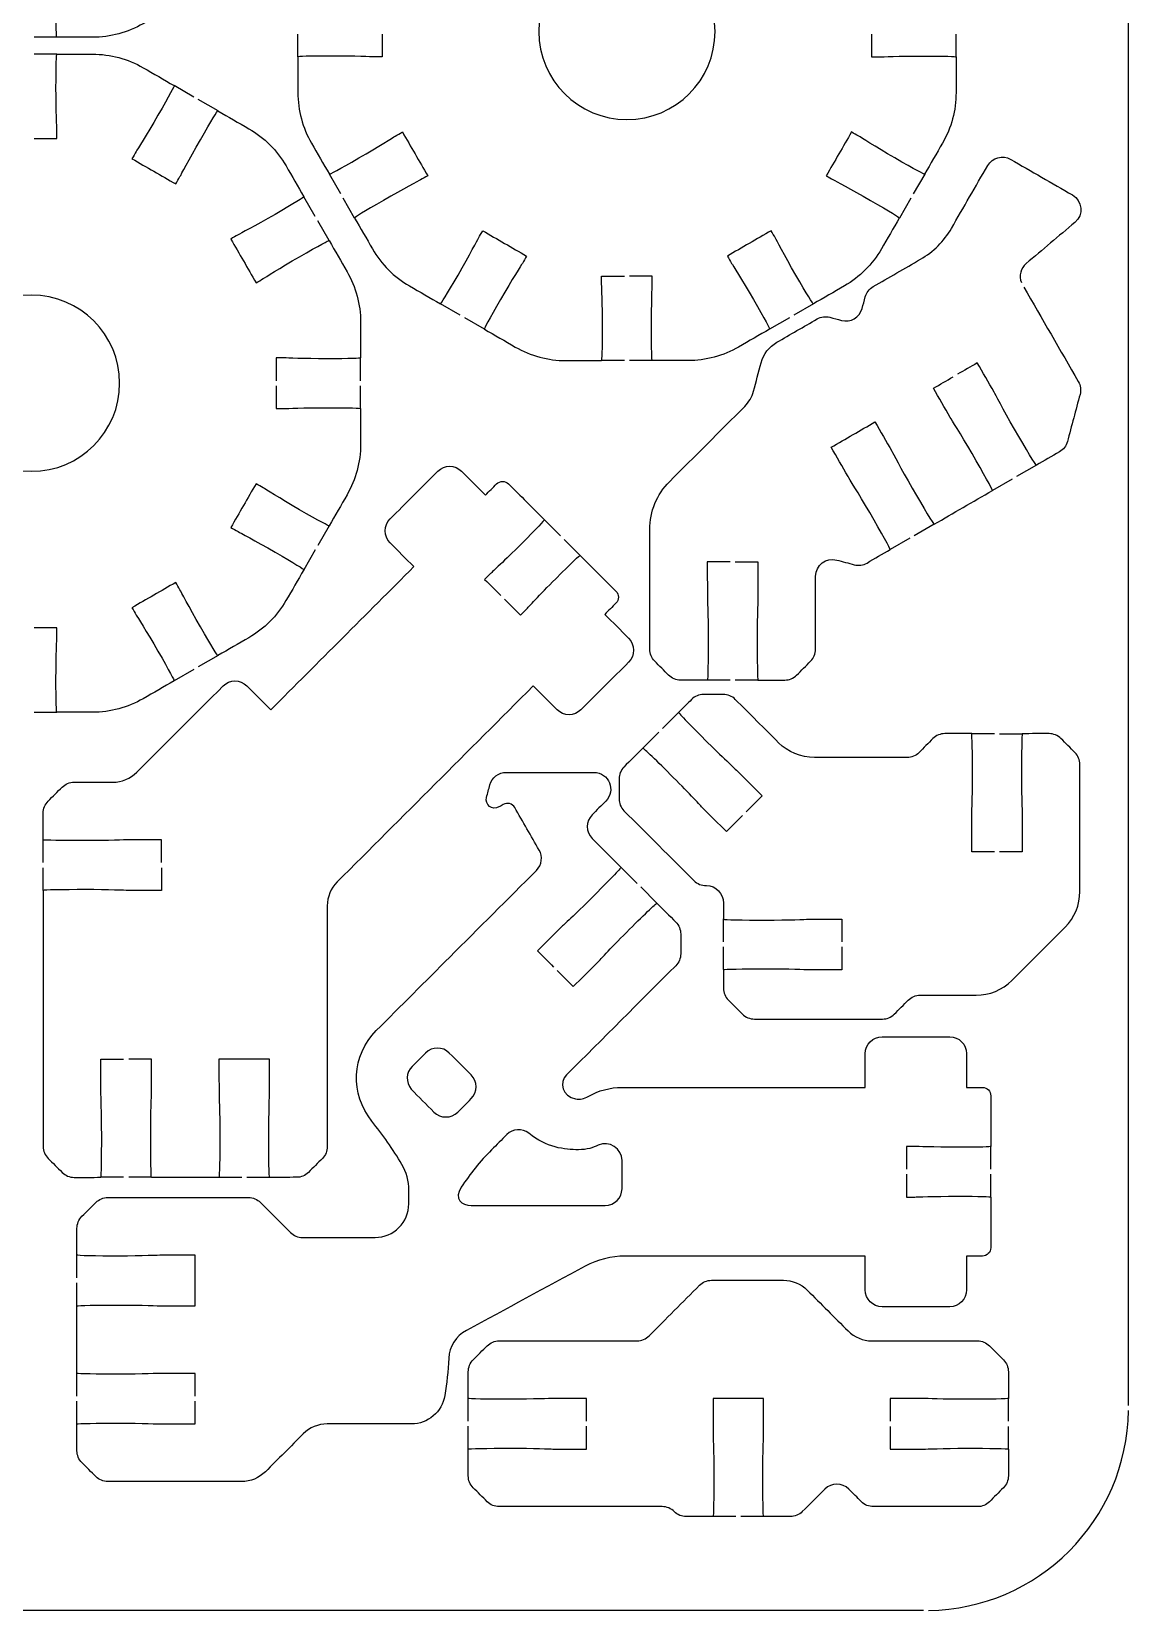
# Model space of a CAD drawing. Extents: x 5 to 405, y 225 to 445.
# Drawn here: x 205 to 270, y 225 to 318.6 of the extents above; entities that cross this region are included whole.
import ezdxf

# ---------------------------------------------------------------- set-up
doc = ezdxf.new("R2010")
doc.units = 0
doc.header["$MEASUREMENT"] = 0
doc.layers.add('DEFAULT', color=18, linetype='CONTINUOUS')

msp = doc.modelspace()

# ---------------------------------------------------------------- linework, layer by layer
at = {"layer": 'DEFAULT', "color": 1}
for points in [[(269.999, 237.15), (269.999, 432.85)], [(206.505, 318.219), (205.153, 318.219)], [(220.785, 317.062), (220.785, 318.41)], [(259.784, 317.058), (259.784, 318.41)], [(206.498, 317.222), (205.15, 317.222)], [(214.622, 314.682), (213.451, 315.356)], [(216.051, 313.857), (214.88, 314.531)], [(223.321, 308.941), (222.647, 310.109)], [(257.925, 310.112), (257.251, 308.941)], [(221.812, 307.598), (221.138, 308.77)], [(224.147, 307.512), (223.473, 308.68)], [(257.1, 308.683), (256.426, 307.512)], [(222.637, 306.17), (221.963, 307.337)], [(230.405, 301.748), (229.237, 302.425)], [(251.339, 302.422), (250.167, 301.748)], [(231.834, 300.922), (230.666, 301.6)], [(249.91, 301.596), (248.739, 300.922)], [(224.5, 297.869), (224.5, 299.22)], [(240.138, 299.06), (238.787, 299.06)], [(241.789, 299.06), (240.438, 299.06)], [(224.5, 296.218), (224.5, 297.569)], [(264.542, 292.861), (263.371, 292.187)], [(263.113, 292.035), (261.946, 291.365), (261.942, 291.361)], [(222.641, 289.272), (221.967, 288.1)], [(236.344, 288.68), (235.388, 289.636)], [(258.481, 289.361), (257.31, 288.687)], [(237.509, 287.512), (236.556, 288.468)], [(257.052, 288.535), (255.885, 287.865), (255.881, 287.862)], [(221.815, 287.843), (221.141, 286.672)], [(214.626, 280.756), (213.454, 280.082)], [(216.054, 281.581), (214.883, 280.907)], [(246.395, 280.129), (245.044, 280.129)], [(248.046, 280.129), (246.695, 280.129)], [(206.505, 278.219), (205.153, 278.219)], [(243.347, 278.22), (242.395, 277.264)], [(242.179, 277.053), (241.227, 276.1)], [(262.062, 276.954), (260.711, 276.954)], [(262.362, 276.954), (263.709, 276.954), (263.713, 276.954)], [(205.692, 269.313), (205.692, 270.664)], [(205.692, 267.665), (205.692, 269.013)], [(240.888, 268.078), (239.932, 269.034)], [(242.056, 266.914), (241.1, 267.87)], [(246.003, 264.628), (246.003, 265.975)], [(246.003, 262.977), (246.003, 264.328)], [(261.843, 251.148), (261.843, 252.496)], [(261.843, 249.497), (261.843, 250.845)], [(210.458, 250.665), (209.106, 250.665)], [(212.105, 250.665), (210.757, 250.665)], [(217.457, 250.661), (216.106, 250.661)], [(219.108, 250.661), (217.757, 250.661)], [(207.692, 244.706), (207.692, 246.054)], [(207.692, 243.055), (207.692, 244.403)], [(207.692, 237.7), (207.692, 239.048)], [(207.692, 236.049), (207.692, 237.4)], [(230.88, 236.211), (230.88, 237.563)], [(262.884, 236.208), (262.884, 237.559)], [(230.88, 234.56), (230.88, 235.912)], [(262.884, 234.557), (262.884, 235.908)], [(246.73, 230.56), (245.383, 230.56)], [(248.381, 230.56), (247.03, 230.56)], [(257.849, 225), (152.15, 225)]]:
    msp.add_lwpolyline(points, dxfattribs=at)
for points, knots in [([(219.497, 337.569), (219.497, 337.119), (219.497, 336.67), (219.497, 336.221), (219.664, 336.221), (219.831, 336.221), (219.998, 336.221), (220.125, 336.221), (221.117, 336.27), (222.5, 336.27), (223.882, 336.27), (224.5, 336.246), (224.5, 336.221), (224.5, 335.517), (224.5, 334.812), (224.5, 334.108), (224.5, 333.053), (224.221, 332.019), (223.695, 331.109), (223.343, 330.497), (222.99, 329.884), (222.637, 329.271), (222.623, 329.247), (222.076, 329.536), (220.877, 330.227), (219.681, 330.919), (218.848, 331.458), (218.735, 331.522), (218.592, 331.604), (218.448, 331.687), (218.305, 331.769), (217.805, 330.903), (217.305, 330.038), (216.806, 329.172), (216.949, 329.09), (217.093, 329.008), (217.236, 328.926), (217.349, 328.862), (218.231, 328.407), (219.427, 327.715), (220.616, 327.031), (221.138, 326.703), (221.138, 326.671), (220.784, 326.061), (220.43, 325.451), (220.076, 324.84), (219.55, 323.927), (218.792, 323.172), (217.882, 322.643), (217.27, 322.29), (216.659, 321.937), (216.047, 321.584), (216.015, 321.584), (215.684, 322.11), (215.003, 323.292), (214.312, 324.491), (213.86, 325.373), (213.796, 325.482), (213.713, 325.627), (213.63, 325.772), (213.546, 325.916), (212.681, 325.417), (211.815, 324.917), (210.95, 324.417), (211.033, 324.272), (211.117, 324.128), (211.2, 323.983), (211.264, 323.874), (211.8, 323.041), (212.491, 321.842), (213.183, 320.646), (213.472, 320.095), (213.451, 320.085), (212.839, 319.732), (212.228, 319.379), (211.616, 319.027), (210.706, 318.501), (209.669, 318.222), (208.618, 318.222), (207.911, 318.222), (207.204, 318.222), (206.498, 318.222), (206.469, 318.222), (206.448, 318.84), (206.448, 320.222), (206.448, 321.605), (206.498, 322.597), (206.498, 322.724), (206.498, 322.889), (206.498, 323.055), (206.498, 323.221), (206.049, 323.221), (205.601, 323.221), (205.153, 323.221)], [0, 0, 0, 0, 3.82, 3.82, 3.82, 5.24, 5.24, 5.24, 6.24, 6.24, 6.24, 7.24, 7.24, 7.24, 13.23, 13.23, 13.23, 14.23, 14.23, 14.23, 20.241996, 20.241996, 20.241996, 21.241996, 21.241996, 21.241996, 22.241996, 22.241996, 22.241996, 23.648552, 23.648552, 23.648552, 32.147499, 32.147499, 32.147499, 33.554055, 33.554055, 33.554055, 34.554055, 34.554055, 34.554055, 35.554055, 35.554055, 35.554055, 41.553739, 41.553739, 41.553739, 42.553739, 42.553739, 42.553739, 48.557071, 48.557071, 48.557071, 49.557071, 49.557071, 49.557071, 50.557071, 50.557071, 50.557071, 51.977282, 51.977282, 51.977282, 60.476229, 60.476229, 60.476229, 61.896441, 61.896441, 61.896441, 62.896441, 62.896441, 62.896441, 63.896441, 63.896441, 63.896441, 69.899773, 69.899773, 69.899773, 70.899773, 70.899773, 70.899773, 76.909773, 76.909773, 76.909773, 77.909773, 77.909773, 77.909773, 78.909773, 78.909773, 78.909773, 80.319773, 80.319773, 80.319773, 84.129773, 84.129773, 84.129773, 84.129773]), ([(240.284, 313.343), (237.402, 313.343), (235.063, 315.678), (235.063, 318.564), (235.063, 321.446), (237.402, 323.785), (240.284, 323.785), (243.166, 323.785), (245.505, 321.446), (245.505, 318.564), (245.505, 315.678), (243.166, 313.343), (240.284, 313.343)], [1, 1, 1, 1, 2, 2, 2, 3, 3, 3, 4, 4, 4, 5, 5, 5, 5]), ([(225.783, 318.41), (225.783, 317.96), (225.783, 317.511), (225.783, 317.062), (225.618, 317.062), (225.452, 317.062), (225.286, 317.062), (225.159, 317.062), (224.168, 317.111), (222.785, 317.111), (221.402, 317.111), (220.785, 317.09), (220.785, 317.062), (220.785, 316.356), (220.785, 315.651), (220.785, 314.945), (220.785, 313.89), (221.06, 312.857), (221.589, 311.943), (221.942, 311.333), (222.295, 310.723), (222.647, 310.112), (222.658, 310.091), (223.208, 310.377), (224.404, 311.068), (225.6, 311.76), (226.436, 312.299), (226.545, 312.363), (226.689, 312.445), (226.832, 312.528), (226.976, 312.61), (227.476, 311.744), (227.975, 310.879), (228.475, 310.013), (228.332, 309.931), (228.188, 309.849), (228.045, 309.767), (227.935, 309.703), (227.05, 309.248), (225.854, 308.556), (224.672, 307.876), (224.147, 307.544), (224.147, 307.512), (224.498, 306.902), (224.85, 306.292), (225.201, 305.681), (225.727, 304.771), (226.482, 304.016), (227.396, 303.487), (228.008, 303.133), (228.621, 302.779), (229.234, 302.425), (229.262, 302.425), (229.597, 302.951), (230.278, 304.133), (230.969, 305.332), (231.424, 306.214), (231.488, 306.323), (231.57, 306.468), (231.653, 306.613), (231.735, 306.757), (232.6, 306.258), (233.466, 305.758), (234.331, 305.258), (234.249, 305.113), (234.167, 304.969), (234.084, 304.824), (234.021, 304.715), (233.481, 303.882), (232.79, 302.683), (232.098, 301.487), (231.809, 300.94), (231.834, 300.926), (232.444, 300.573), (233.054, 300.22), (233.665, 299.868), (234.575, 299.342), (235.612, 299.063), (236.663, 299.063), (237.37, 299.063), (238.077, 299.063), (238.783, 299.063), (238.808, 299.063), (238.833, 299.681), (238.833, 301.063), (238.833, 302.446), (238.783, 303.438), (238.783, 303.565), (238.783, 303.73), (238.783, 303.896), (238.783, 304.062), (239.235, 304.062), (239.686, 304.062), (240.138, 304.062)], [0, 0, 0, 0, 3.82, 3.82, 3.82, 5.23, 5.23, 5.23, 6.23, 6.23, 6.23, 7.23, 7.23, 7.23, 13.23, 13.23, 13.23, 14.23, 14.23, 14.23, 20.224673, 20.224673, 20.224673, 21.224673, 21.224673, 21.224673, 22.224673, 22.224673, 22.224673, 23.631229, 23.631229, 23.631229, 32.130176, 32.130176, 32.130176, 33.536732, 33.536732, 33.536732, 34.536732, 34.536732, 34.536732, 35.536732, 35.536732, 35.536732, 41.526406, 41.526406, 41.526406, 42.526406, 42.526406, 42.526406, 48.543399, 48.543399, 48.543399, 49.543399, 49.543399, 49.543399, 50.543399, 50.543399, 50.543399, 51.958637, 51.958637, 51.958637, 60.457584, 60.457584, 60.457584, 61.872823, 61.872823, 61.872823, 62.872823, 62.872823, 62.872823, 63.872823, 63.872823, 63.872823, 69.867495, 69.867495, 69.867495, 70.867495, 70.867495, 70.867495, 76.877495, 76.877495, 76.877495, 77.877495, 77.877495, 77.877495, 78.877495, 78.877495, 78.877495, 80.287495, 80.287495, 80.287495, 84.127495, 84.127495, 84.127495, 84.127495]), ([(254.782, 318.41), (254.782, 317.96), (254.782, 317.511), (254.782, 317.062), (254.949, 317.062), (255.116, 317.062), (255.283, 317.062), (255.41, 317.062), (256.401, 317.111), (257.784, 317.111), (259.167, 317.111), (259.784, 317.087), (259.784, 317.062), (259.784, 316.358), (259.784, 315.653), (259.784, 314.949), (259.784, 313.894), (259.506, 312.86), (258.98, 311.95), (258.627, 311.338), (258.274, 310.725), (257.922, 310.112), (257.907, 310.088), (257.361, 310.377), (256.161, 311.068), (254.965, 311.76), (254.133, 312.299), (254.02, 312.363), (253.876, 312.445), (253.733, 312.528), (253.589, 312.61), (253.09, 311.744), (252.59, 310.879), (252.09, 310.013), (252.234, 309.931), (252.377, 309.849), (252.521, 309.767), (252.633, 309.703), (253.515, 309.248), (254.711, 308.556), (255.9, 307.872), (256.422, 307.544), (256.422, 307.512), (256.068, 306.902), (255.714, 306.292), (255.36, 305.681), (254.835, 304.768), (254.076, 304.013), (253.166, 303.484), (252.555, 303.131), (251.943, 302.778), (251.332, 302.425), (251.3, 302.425), (250.968, 302.951), (250.287, 304.133), (249.596, 305.332), (249.144, 306.214), (249.081, 306.323), (248.997, 306.468), (248.914, 306.613), (248.83, 306.757), (247.965, 306.258), (247.1, 305.758), (246.234, 305.258), (246.318, 305.113), (246.401, 304.969), (246.484, 304.824), (246.548, 304.715), (247.084, 303.882), (247.776, 302.683), (248.467, 301.487), (248.756, 300.936), (248.735, 300.926), (248.124, 300.573), (247.512, 300.22), (246.901, 299.868), (245.991, 299.342), (244.953, 299.063), (243.902, 299.063), (243.195, 299.063), (242.489, 299.063), (241.782, 299.063), (241.754, 299.063), (241.733, 299.681), (241.733, 301.063), (241.733, 302.446), (241.782, 303.438), (241.782, 303.565), (241.782, 303.73), (241.782, 303.896), (241.782, 304.062), (241.334, 304.062), (240.886, 304.062), (240.438, 304.062)], [0, 0, 0, 0, 3.82, 3.82, 3.82, 5.24, 5.24, 5.24, 6.24, 6.24, 6.24, 7.24, 7.24, 7.24, 13.23, 13.23, 13.23, 14.23, 14.23, 14.23, 20.241996, 20.241996, 20.241996, 21.241996, 21.241996, 21.241996, 22.241996, 22.241996, 22.241996, 23.648552, 23.648552, 23.648552, 32.147499, 32.147499, 32.147499, 33.554055, 33.554055, 33.554055, 34.554055, 34.554055, 34.554055, 35.554055, 35.554055, 35.554055, 41.553739, 41.553739, 41.553739, 42.553739, 42.553739, 42.553739, 48.557071, 48.557071, 48.557071, 49.557071, 49.557071, 49.557071, 50.557071, 50.557071, 50.557071, 51.977282, 51.977282, 51.977282, 60.476229, 60.476229, 60.476229, 61.896441, 61.896441, 61.896441, 62.896441, 62.896441, 62.896441, 63.896441, 63.896441, 63.896441, 69.899773, 69.899773, 69.899773, 70.899773, 70.899773, 70.899773, 76.909773, 76.909773, 76.909773, 77.909773, 77.909773, 77.909773, 78.909773, 78.909773, 78.909773, 80.319773, 80.319773, 80.319773, 84.129773, 84.129773, 84.129773, 84.129773]), ([(205.15, 312.22), (205.599, 312.22), (206.048, 312.22), (206.498, 312.22), (206.498, 312.387), (206.498, 312.554), (206.498, 312.721), (206.498, 312.848), (206.448, 313.839), (206.448, 315.222), (206.448, 316.605), (206.473, 317.222), (206.498, 317.222), (207.204, 317.222), (207.911, 317.222), (208.618, 317.222), (209.669, 317.222), (210.706, 316.944), (211.616, 316.418), (212.228, 316.065), (212.839, 315.712), (213.451, 315.36), (213.475, 315.345), (213.183, 314.799), (212.491, 313.603), (211.8, 312.403), (211.264, 311.571), (211.2, 311.461), (211.117, 311.317), (211.033, 311.172), (210.95, 311.027), (211.815, 310.528), (212.681, 310.028), (213.546, 309.528), (213.63, 309.673), (213.713, 309.817), (213.796, 309.962), (213.86, 310.071), (214.312, 310.953), (215.003, 312.153), (215.687, 313.338), (216.019, 313.86), (216.047, 313.86), (216.658, 313.507), (217.268, 313.155), (217.878, 312.802), (218.792, 312.276), (219.55, 311.518), (220.079, 310.604), (220.432, 309.993), (220.785, 309.381), (221.138, 308.77), (221.138, 308.738), (220.612, 308.406), (219.427, 307.725), (218.231, 307.034), (217.349, 306.582), (217.236, 306.519), (217.093, 306.435), (216.949, 306.352), (216.806, 306.268), (217.305, 305.403), (217.805, 304.538), (218.305, 303.672), (218.448, 303.756), (218.592, 303.839), (218.735, 303.923), (218.848, 303.986), (219.681, 304.526), (220.877, 305.217), (222.076, 305.909), (222.623, 306.194), (222.637, 306.173), (222.99, 305.559), (223.343, 304.946), (223.695, 304.332), (224.221, 303.422), (224.5, 302.388), (224.5, 301.337), (224.5, 300.631), (224.5, 299.926), (224.5, 299.22), (224.5, 299.192), (223.882, 299.171), (222.5, 299.171), (221.117, 299.171), (220.125, 299.22), (219.998, 299.22), (219.831, 299.22), (219.664, 299.22), (219.497, 299.22), (219.497, 298.77), (219.497, 298.319), (219.497, 297.869)], [0, 0, 0, 0, 3.82, 3.82, 3.82, 5.24, 5.24, 5.24, 6.24, 6.24, 6.24, 7.24, 7.24, 7.24, 13.25, 13.25, 13.25, 14.25, 14.25, 14.25, 20.253332, 20.253332, 20.253332, 21.253332, 21.253332, 21.253332, 22.253332, 22.253332, 22.253332, 23.673544, 23.673544, 23.673544, 32.172491, 32.172491, 32.172491, 33.592702, 33.592702, 33.592702, 34.592702, 34.592702, 34.592702, 35.592702, 35.592702, 35.592702, 41.587375, 41.587375, 41.587375, 42.587375, 42.587375, 42.587375, 48.590707, 48.590707, 48.590707, 49.590707, 49.590707, 49.590707, 50.590707, 50.590707, 50.590707, 52.002266, 52.002266, 52.002266, 60.501213, 60.501213, 60.501213, 61.912773, 61.912773, 61.912773, 62.912773, 62.912773, 62.912773, 63.912773, 63.912773, 63.912773, 69.933437, 69.933437, 69.933437, 70.933437, 70.933437, 70.933437, 76.933437, 76.933437, 76.933437, 77.933437, 77.933437, 77.933437, 78.933437, 78.933437, 78.933437, 80.353437, 80.353437, 80.353437, 84.183437, 84.183437, 84.183437, 84.183437]), ([(246.395, 287.131), (245.945, 287.131), (245.494, 287.131), (245.044, 287.131), (245.045, 286.465), (245.046, 285.798), (245.047, 285.131), (245.047, 285.004), (245.097, 284.013), (245.097, 282.63), (245.097, 281.258), (245.076, 280.146), (245.047, 280.129), (244.519, 280.129), (243.991, 280.129), (243.463, 280.129), (243.199, 280.129), (242.941, 280.235), (242.754, 280.422), (242.478, 280.698), (242.202, 280.974), (241.925, 281.251), (241.738, 281.438), (241.633, 281.692), (241.633, 281.956), (241.633, 284.323), (241.633, 286.69), (241.633, 289.058), (241.633, 290.119), (242.052, 291.139), (242.804, 291.887), (244.29, 293.373), (245.777, 294.86), (247.263, 296.346), (247.51, 296.593), (247.69, 296.903), (247.781, 297.242), (247.932, 297.806), (248.083, 298.371), (248.233, 298.935), (248.371, 299.447), (248.706, 299.884), (249.164, 300.149), (249.96, 300.609), (250.757, 301.069), (251.553, 301.528), (251.782, 301.662), (252.057, 301.698), (252.311, 301.631), (252.539, 301.569), (252.767, 301.508), (252.996, 301.447), (253.528, 301.303), (254.075, 301.62), (254.22, 302.153), (254.281, 302.381), (254.342, 302.609), (254.403, 302.837), (254.47, 303.091), (254.639, 303.31), (254.869, 303.444), (255.806, 303.985), (256.743, 304.526), (257.68, 305.067), (258.442, 305.508), (259.07, 306.139), (259.511, 306.898), (260.227, 308.139), (260.944, 309.381), (261.66, 310.623), (261.938, 311.099), (262.549, 311.265), (263.025, 310.986), (264.243, 310.284), (265.462, 309.582), (266.68, 308.88), (267.28, 308.534), (267.354, 307.698), (266.824, 307.25), (265.864, 306.438), (264.903, 305.625), (263.942, 304.813), (263.611, 304.534), (263.501, 304.082), (263.656, 303.687)], [0, 0, 0, 0, 3.83, 3.83, 3.83, 9.500009, 9.500009, 9.500009, 10.500009, 10.500009, 10.500009, 11.500009, 11.500009, 11.500009, 15.990009, 15.990009, 15.990009, 16.990009, 16.990009, 16.990009, 20.313411, 20.313411, 20.313411, 21.313411, 21.313411, 21.313411, 41.443411, 41.443411, 41.443411, 42.443411, 42.443411, 42.443411, 60.31907, 60.31907, 60.31907, 61.31907, 61.31907, 61.31907, 66.286806, 66.286806, 66.286806, 67.286806, 67.286806, 67.286806, 75.104798, 75.104798, 75.104798, 76.104798, 76.104798, 76.104798, 78.11328, 78.11328, 78.11328, 79.11328, 79.11328, 79.11328, 81.121762, 81.121762, 81.121762, 82.121762, 82.121762, 82.121762, 91.323985, 91.323985, 91.323985, 92.323985, 92.323985, 92.323985, 104.514214, 104.514214, 104.514214, 105.514214, 105.514214, 105.514214, 117.471242, 117.471242, 117.471242, 118.471242, 118.471242, 118.471242, 129.171569, 129.171569, 129.171569, 130.171569, 130.171569, 130.171569, 130.171569]), ([(263.798, 303.419), (264.875, 301.553), (265.952, 299.687), (267.029, 297.821), (267.163, 297.591), (267.198, 297.316), (267.131, 297.062), (266.881, 296.128), (266.63, 295.195), (266.38, 294.261), (266.313, 294.004), (266.144, 293.785), (265.914, 293.654), (265.457, 293.39), (264.999, 293.125), (264.542, 292.861), (264.514, 292.861), (263.935, 293.813), (263.247, 295.002), (262.556, 296.201), (262.104, 297.083), (262.041, 297.193), (261.707, 297.77), (261.373, 298.347), (261.039, 298.925), (260.65, 298.7), (260.26, 298.476), (259.871, 298.251)], [0, 0, 0, 0, 18.323823, 18.323823, 18.323823, 19.323823, 19.323823, 19.323823, 27.544559, 27.544559, 27.544559, 28.544559, 28.544559, 28.544559, 33.038399, 33.038399, 33.038399, 34.038399, 34.038399, 34.038399, 35.038399, 35.038399, 35.038399, 40.710586, 40.710586, 40.710586, 44.53213, 44.53213, 44.53213, 44.53213]), ([(204.999, 292.502), (202.117, 292.502), (199.778, 294.838), (199.778, 297.723), (199.778, 300.606), (202.117, 302.945), (204.999, 302.945), (207.881, 302.945), (210.22, 300.606), (210.22, 297.723), (210.22, 294.838), (207.881, 292.502), (204.999, 292.502)], [1, 1, 1, 1, 2, 2, 2, 3, 3, 3, 4, 4, 4, 5, 5, 5, 5]), ([(219.497, 297.569), (219.497, 297.12), (219.497, 296.671), (219.497, 296.221), (219.664, 296.221), (219.831, 296.221), (219.998, 296.221), (220.125, 296.221), (221.117, 296.271), (222.5, 296.271), (223.882, 296.271), (224.5, 296.246), (224.5, 296.221), (224.5, 295.517), (224.5, 294.813), (224.5, 294.108), (224.5, 293.053), (224.221, 292.02), (223.695, 291.11), (223.343, 290.497), (222.99, 289.884), (222.637, 289.272), (222.623, 289.247), (222.076, 289.536), (220.877, 290.228), (219.681, 290.919), (218.848, 291.459), (218.735, 291.522), (218.592, 291.605), (218.448, 291.687), (218.305, 291.769), (217.805, 290.904), (217.305, 290.038), (216.806, 289.173), (216.949, 289.091), (217.093, 289.008), (217.236, 288.926), (217.349, 288.862), (218.231, 288.407), (219.427, 287.716), (220.616, 287.032), (221.138, 286.703), (221.138, 286.672), (220.784, 286.061), (220.43, 285.451), (220.076, 284.841), (219.55, 283.927), (218.792, 283.172), (217.882, 282.643), (217.27, 282.29), (216.659, 281.937), (216.047, 281.585), (216.015, 281.585), (215.684, 282.11), (215.003, 283.292), (214.312, 284.492), (213.86, 285.373), (213.796, 285.483), (213.713, 285.627), (213.63, 285.772), (213.546, 285.917), (212.681, 285.417), (211.815, 284.917), (210.95, 284.417), (211.033, 284.273), (211.117, 284.128), (211.2, 283.984), (211.264, 283.874), (211.8, 283.042), (212.491, 281.842), (213.183, 280.646), (213.472, 280.096), (213.451, 280.085), (212.839, 279.733), (212.228, 279.38), (211.616, 279.027), (210.706, 278.501), (209.669, 278.223), (208.618, 278.223), (207.911, 278.223), (207.204, 278.223), (206.498, 278.223), (206.469, 278.223), (206.448, 278.84), (206.448, 280.223), (206.448, 281.606), (206.498, 282.597), (206.498, 282.724), (206.498, 282.89), (206.498, 283.056), (206.498, 283.222), (206.049, 283.222), (205.601, 283.222), (205.153, 283.222)], [0, 0, 0, 0, 3.82, 3.82, 3.82, 5.24, 5.24, 5.24, 6.24, 6.24, 6.24, 7.24, 7.24, 7.24, 13.23, 13.23, 13.23, 14.23, 14.23, 14.23, 20.241996, 20.241996, 20.241996, 21.241996, 21.241996, 21.241996, 22.241996, 22.241996, 22.241996, 23.648552, 23.648552, 23.648552, 32.147499, 32.147499, 32.147499, 33.554055, 33.554055, 33.554055, 34.554055, 34.554055, 34.554055, 35.554055, 35.554055, 35.554055, 41.553739, 41.553739, 41.553739, 42.553739, 42.553739, 42.553739, 48.557071, 48.557071, 48.557071, 49.557071, 49.557071, 49.557071, 50.557071, 50.557071, 50.557071, 51.977282, 51.977282, 51.977282, 60.476229, 60.476229, 60.476229, 61.896441, 61.896441, 61.896441, 62.896441, 62.896441, 62.896441, 63.896441, 63.896441, 63.896441, 69.899773, 69.899773, 69.899773, 70.899773, 70.899773, 70.899773, 76.909773, 76.909773, 76.909773, 77.909773, 77.909773, 77.909773, 78.909773, 78.909773, 78.909773, 80.319773, 80.319773, 80.319773, 84.129773, 84.129773, 84.129773, 84.129773]), ([(246.695, 287.131), (247.144, 287.131), (247.593, 287.131), (248.043, 287.131), (248.044, 286.465), (248.045, 285.798), (248.046, 285.131), (248.046, 285.004), (247.997, 284.013), (247.993, 282.63), (247.997, 281.275), (248.021, 280.171), (248.046, 280.129), (248.575, 280.13), (249.104, 280.131), (249.634, 280.132), (249.895, 280.132), (250.149, 280.235), (250.336, 280.422), (250.613, 280.698), (250.891, 280.974), (251.168, 281.251), (251.355, 281.438), (251.461, 281.692), (251.461, 281.96), (251.46, 283.399), (251.459, 284.838), (251.457, 286.278), (251.457, 286.937), (252.082, 287.417), (252.717, 287.244), (253.061, 287.153), (253.406, 287.061), (253.75, 286.969), (254.008, 286.899), (254.28, 286.934), (254.509, 287.068), (254.968, 287.333), (255.426, 287.597), (255.885, 287.862), (255.909, 287.876), (255.366, 288.853), (254.675, 290.052), (253.983, 291.248), (253.447, 292.084), (253.384, 292.194), (253.05, 292.771), (252.716, 293.349), (252.382, 293.926), (253.247, 294.426), (254.113, 294.925), (254.978, 295.425), (255.312, 294.848), (255.646, 294.27), (255.98, 293.693), (256.044, 293.584), (256.495, 292.698), (257.187, 291.502), (257.874, 290.31), (258.453, 289.361), (258.481, 289.361), (259.635, 290.028), (260.788, 290.694), (261.946, 291.365), (261.946, 291.418), (261.413, 292.381), (260.735, 293.552), (260.044, 294.748), (259.508, 295.584), (259.444, 295.693), (259.11, 296.271), (258.776, 296.848), (258.442, 297.425), (258.832, 297.65), (259.221, 297.875), (259.61, 298.099)], [0, 0, 0, 0, 3.82, 3.82, 3.82, 9.490009, 9.490009, 9.490009, 10.490009, 10.490009, 10.490009, 11.490009, 11.490009, 11.490009, 15.99002, 15.99002, 15.99002, 16.99002, 16.99002, 16.99002, 20.3205, 20.3205, 20.3205, 21.3205, 21.3205, 21.3205, 33.560504, 33.560504, 33.560504, 34.560504, 34.560504, 34.560504, 37.59255, 37.59255, 37.59255, 38.59255, 38.59255, 38.59255, 43.095049, 43.095049, 43.095049, 44.095049, 44.095049, 44.095049, 45.095049, 45.095049, 45.095049, 50.767236, 50.767236, 50.767236, 59.266183, 59.266183, 59.266183, 64.938369, 64.938369, 64.938369, 65.938369, 65.938369, 65.938369, 66.938369, 66.938369, 66.938369, 78.283222, 78.283222, 78.283222, 79.283222, 79.283222, 79.283222, 80.283222, 80.283222, 80.283222, 85.955408, 85.955408, 85.955408, 89.776953, 89.776953, 89.776953, 89.776953]), ([(212.691, 269.313), (212.691, 269.763), (212.691, 270.213), (212.691, 270.664), (212.025, 270.665), (211.36, 270.666), (210.694, 270.667), (210.567, 270.664), (209.576, 270.618), (208.193, 270.618), (206.828, 270.614), (205.72, 270.636), (205.692, 270.664), (205.692, 271.193), (205.692, 271.722), (205.692, 272.251), (205.692, 272.516), (205.797, 272.77), (205.984, 272.957), (206.261, 273.233), (206.537, 273.51), (206.813, 273.786), (207, 273.973), (207.254, 274.079), (207.519, 274.079), (208.284, 274.079), (209.05, 274.079), (209.816, 274.079), (210.345, 274.079), (210.853, 274.29), (211.23, 274.664), (212.936, 276.371), (214.643, 278.077), (216.349, 279.783), (216.737, 280.175), (217.369, 280.175), (217.76, 279.783), (218.232, 279.312), (218.703, 278.84), (219.175, 278.368), (222.003, 281.197), (224.831, 284.025), (227.659, 286.853), (227.187, 287.324), (226.716, 287.796), (226.244, 288.267), (225.853, 288.659), (225.853, 289.29), (226.244, 289.678), (227.187, 290.622), (228.131, 291.565), (229.074, 292.508), (229.462, 292.896), (230.093, 292.899), (230.485, 292.508), (230.956, 292.036), (231.428, 291.565), (231.899, 291.093), (232.119, 291.314), (232.339, 291.535), (232.559, 291.756), (232.757, 291.95), (233.074, 291.95), (233.268, 291.756), (233.975, 291.05), (234.682, 290.343), (235.388, 289.636), (235.388, 289.601), (234.965, 289.142), (234.009, 288.186), (233.032, 287.209), (232.295, 286.542), (232.206, 286.451), (232.088, 286.333), (231.969, 286.215), (231.85, 286.098), (232.169, 285.779), (232.487, 285.46), (232.806, 285.142)], [0, 0, 0, 0, 3.83, 3.83, 3.83, 9.490009, 9.490009, 9.490009, 10.490009, 10.490009, 10.490009, 11.490009, 11.490009, 11.490009, 15.990009, 15.990009, 15.990009, 16.990009, 16.990009, 16.990009, 20.313411, 20.313411, 20.313411, 21.313411, 21.313411, 21.313411, 27.823411, 27.823411, 27.823411, 28.823411, 28.823411, 28.823411, 49.343649, 49.343649, 49.343649, 50.343649, 50.343649, 50.343649, 56.014646, 56.014646, 56.014646, 90.026482, 90.026482, 90.026482, 95.697478, 95.697478, 95.697478, 96.697478, 96.697478, 96.697478, 108.039471, 108.039471, 108.039471, 109.039471, 109.039471, 109.039471, 114.710468, 114.710468, 114.710468, 117.362127, 117.362127, 117.362127, 118.362127, 118.362127, 118.362127, 126.861551, 126.861551, 126.861551, 127.861551, 127.861551, 127.861551, 128.861551, 128.861551, 128.861551, 130.282853, 130.282853, 130.282853, 134.115372, 134.115372, 134.115372, 134.115372]), ([(233.018, 284.93), (233.335, 284.613), (233.653, 284.295), (233.97, 283.978), (234.089, 284.095), (234.208, 284.213), (234.327, 284.33), (234.415, 284.422), (235.081, 285.156), (236.059, 286.137), (237.039, 287.114), (237.487, 287.534), (237.509, 287.516), (238.215, 286.808), (238.922, 286.1), (239.629, 285.392), (239.826, 285.198), (239.826, 284.881), (239.629, 284.687), (239.409, 284.466), (239.189, 284.245), (238.969, 284.023), (239.439, 283.553), (239.91, 283.083), (240.38, 282.612), (240.772, 282.221), (240.772, 281.586), (240.384, 281.198), (239.442, 280.256), (238.5, 279.314), (237.558, 278.372), (237.166, 277.98), (236.531, 277.98), (236.14, 278.372), (235.669, 278.842), (235.199, 279.313), (234.729, 279.783), (230.856, 275.911), (226.984, 272.038), (223.112, 268.166), (222.738, 267.792), (222.523, 267.284), (222.526, 266.751), (222.526, 261.998), (222.526, 257.245), (222.526, 252.492), (222.526, 252.228), (222.424, 251.974), (222.237, 251.787), (221.96, 251.51), (221.684, 251.234), (221.408, 250.958), (221.217, 250.767), (220.963, 250.661), (220.695, 250.665), (220.167, 250.664), (219.639, 250.662), (219.104, 250.661), (219.079, 250.686), (219.055, 251.794), (219.058, 253.162), (219.058, 254.545), (219.104, 255.533), (219.108, 255.664), (219.108, 256.33), (219.108, 256.997), (219.108, 257.664), (218.107, 257.663), (217.106, 257.662), (216.106, 257.66), (216.107, 256.994), (216.108, 256.327), (216.109, 255.66), (216.106, 255.533), (216.158, 254.545), (216.155, 253.159), (216.155, 251.811), (216.137, 250.718), (216.106, 250.661), (214.773, 250.661), (213.441, 250.661), (212.105, 250.661), (212.08, 250.686), (212.056, 251.794), (212.059, 253.162), (212.059, 254.545), (212.105, 255.533), (212.109, 255.66), (212.107, 256.327), (212.106, 256.994), (212.105, 257.66), (211.656, 257.66), (211.207, 257.66), (210.757, 257.66)], [0, 0, 0, 0, 3.818377, 3.818377, 3.818377, 5.239679, 5.239679, 5.239679, 6.239679, 6.239679, 6.239679, 7.239679, 7.239679, 7.239679, 15.746176, 15.746176, 15.746176, 16.746176, 16.746176, 16.746176, 19.397836, 19.397836, 19.397836, 25.05469, 25.05469, 25.05469, 26.05469, 26.05469, 26.05469, 37.382541, 37.382541, 37.382541, 38.382541, 38.382541, 38.382541, 44.039395, 44.039395, 44.039395, 90.609448, 90.609448, 90.609448, 91.609448, 91.609448, 91.609448, 132.029448, 132.029448, 132.029448, 133.029448, 133.029448, 133.029448, 136.35285, 136.35285, 136.35285, 137.35285, 137.35285, 137.35285, 141.862861, 141.862861, 141.862861, 142.862861, 142.862861, 142.862861, 143.862861, 143.862861, 143.862861, 149.532861, 149.532861, 149.532861, 158.042867, 158.042867, 158.042867, 163.712876, 163.712876, 163.712876, 164.712876, 164.712876, 164.712876, 165.722876, 165.722876, 165.722876, 177.062876, 177.062876, 177.062876, 178.062876, 178.062876, 178.062876, 179.062876, 179.062876, 179.062876, 184.732884, 184.732884, 184.732884, 188.552884, 188.552884, 188.552884, 188.552884]), ([(262.062, 269.955), (261.612, 269.955), (261.161, 269.955), (260.711, 269.955), (260.711, 270.621), (260.711, 271.288), (260.711, 271.955), (260.711, 272.082), (260.76, 273.073), (260.76, 274.46), (260.76, 275.804), (260.735, 276.897), (260.711, 276.957), (260.182, 276.957), (259.652, 276.957), (259.123, 276.957), (258.859, 276.957), (258.605, 276.851), (258.418, 276.665), (258.141, 276.388), (257.865, 276.112), (257.589, 275.835), (257.402, 275.645), (257.148, 275.543), (256.883, 275.543), (255.051, 275.543), (253.219, 275.543), (251.387, 275.543), (250.593, 275.543), (249.828, 275.86), (249.267, 276.421), (248.412, 277.276), (247.557, 278.131), (246.702, 278.986), (246.515, 279.176), (246.257, 279.279), (245.993, 279.279), (245.602, 279.279), (245.212, 279.279), (244.822, 279.279), (244.557, 279.282), (244.303, 279.176), (244.116, 278.986), (243.86, 278.731), (243.603, 278.475), (243.347, 278.22), (243.347, 278.178), (244.116, 277.381), (245.083, 276.418), (246.06, 275.44), (246.794, 274.774), (246.885, 274.682), (247.356, 274.212), (247.826, 273.741), (248.297, 273.271), (247.979, 272.952), (247.662, 272.633), (247.344, 272.315)], [0, 0, 0, 0, 3.83, 3.83, 3.83, 9.5, 9.5, 9.5, 10.5, 10.5, 10.5, 11.51, 11.51, 11.51, 16.01, 16.01, 16.01, 17.01, 17.01, 17.01, 20.333402, 20.333402, 20.333402, 21.333402, 21.333402, 21.333402, 36.913402, 36.913402, 36.913402, 37.913402, 37.913402, 37.913402, 48.194734, 48.194734, 48.194734, 49.194734, 49.194734, 49.194734, 52.514734, 52.514734, 52.514734, 53.514734, 53.514734, 53.514734, 56.590657, 56.590657, 56.590657, 57.590657, 57.590657, 57.590657, 58.590657, 58.590657, 58.590657, 64.247511, 64.247511, 64.247511, 68.072966, 68.072966, 68.072966, 68.072966]), ([(253.006, 264.328), (253.006, 263.872), (253.006, 263.415), (253.006, 262.959), (252.339, 262.959), (251.673, 262.959), (251.006, 262.959), (250.879, 262.956), (249.888, 263.008), (248.505, 263.005), (247.136, 263.005), (246.028, 262.98), (246.003, 262.956), (246.003, 262.595), (246.003, 262.234), (246.003, 261.873), (246.003, 261.608), (246.109, 261.354), (246.296, 261.167), (246.573, 260.891), (246.849, 260.614), (247.125, 260.338), (247.312, 260.151), (247.566, 260.045), (247.831, 260.045), (250.36, 260.044), (252.89, 260.043), (255.419, 260.042), (255.684, 260.042), (255.938, 260.147), (256.125, 260.334), (256.401, 260.611), (256.677, 260.887), (256.954, 261.163), (257.141, 261.35), (257.395, 261.456), (257.663, 261.456), (258.765, 261.456), (259.866, 261.456), (260.968, 261.456), (261.766, 261.456), (262.528, 261.774), (263.089, 262.335), (264.14, 263.386), (265.191, 264.437), (266.242, 265.489), (266.807, 266.053), (267.124, 266.815), (267.124, 267.612), (267.124, 270.118), (267.124, 272.624), (267.124, 275.13), (267.124, 275.395), (267.018, 275.649), (266.831, 275.835), (266.555, 276.112), (266.279, 276.388), (266.002, 276.665), (265.815, 276.851), (265.558, 276.957), (265.293, 276.957), (264.767, 276.956), (264.24, 276.955), (263.709, 276.954), (263.681, 276.904), (263.656, 275.811), (263.66, 274.456), (263.66, 273.073), (263.709, 272.082), (263.709, 271.955), (263.709, 271.288), (263.709, 270.621), (263.709, 269.955), (263.26, 269.955), (262.811, 269.955), (262.362, 269.955)], [0, 0, 0, 0, 3.88, 3.88, 3.88, 9.55, 9.55, 9.55, 10.55, 10.55, 10.55, 11.55, 11.55, 11.55, 14.62, 14.62, 14.62, 15.62, 15.62, 15.62, 18.943402, 18.943402, 18.943402, 19.943402, 19.943402, 19.943402, 41.453404, 41.453404, 41.453404, 42.453404, 42.453404, 42.453404, 45.776806, 45.776806, 45.776806, 46.776806, 46.776806, 46.776806, 56.146806, 56.146806, 56.146806, 57.146806, 57.146806, 57.146806, 69.789875, 69.789875, 69.789875, 70.789875, 70.789875, 70.789875, 92.099875, 92.099875, 92.099875, 93.099875, 93.099875, 93.099875, 96.423277, 96.423277, 96.423277, 97.423277, 97.423277, 97.423277, 101.913288, 101.913288, 101.913288, 102.913288, 102.913288, 102.913288, 103.913288, 103.913288, 103.913288, 109.583288, 109.583288, 109.583288, 113.403288, 113.403288, 113.403288, 113.403288]), ([(247.129, 272.103), (246.811, 271.786), (246.494, 271.468), (246.176, 271.151), (245.706, 271.621), (245.236, 272.091), (244.765, 272.562), (244.674, 272.653), (244.007, 273.387), (243.03, 274.364), (242.063, 275.335), (241.262, 276.1), (241.227, 276.1), (240.853, 275.726), (240.479, 275.352), (240.105, 274.978), (239.918, 274.791), (239.812, 274.537), (239.812, 274.273), (239.812, 273.881), (239.812, 273.49), (239.812, 273.098), (239.812, 272.833), (239.918, 272.579), (240.105, 272.392), (241.487, 271.011), (242.868, 269.629), (244.25, 268.247), (244.444, 268.053), (244.712, 267.947), (244.991, 267.958), (245.548, 267.976), (246.003, 267.468), (246.003, 266.914), (246.003, 266.594), (246.003, 266.274), (246.003, 265.954), (246.028, 265.929), (247.139, 265.908), (248.505, 265.908), (249.888, 265.908), (250.879, 265.954), (251.006, 265.958), (251.673, 265.958), (252.339, 265.958), (253.006, 265.958), (253.006, 265.514), (253.006, 265.071), (253.006, 264.628)], [0, 0, 0, 0, 3.818377, 3.818377, 3.818377, 9.475231, 9.475231, 9.475231, 10.475231, 10.475231, 10.475231, 11.475231, 11.475231, 11.475231, 15.97243, 15.97243, 15.97243, 16.97243, 16.97243, 16.97243, 20.30243, 20.30243, 20.30243, 21.30243, 21.30243, 21.30243, 37.919439, 37.919439, 37.919439, 38.919439, 38.919439, 38.919439, 39.919439, 39.919439, 39.919439, 42.639439, 42.639439, 42.639439, 43.639439, 43.639439, 43.639439, 44.639439, 44.639439, 44.639439, 50.309439, 50.309439, 50.309439, 54.079439, 54.079439, 54.079439, 54.079439]), ([(214.691, 237.7), (214.691, 238.149), (214.691, 238.599), (214.691, 239.048), (214.024, 239.048), (213.357, 239.048), (212.691, 239.048), (212.564, 239.048), (211.572, 238.998), (210.189, 238.998), (208.852, 238.998), (207.762, 239.023), (207.692, 239.048), (207.692, 240.381), (207.692, 241.715), (207.692, 243.048), (207.762, 243.077), (208.852, 243.098), (210.189, 243.098), (211.572, 243.098), (212.564, 243.048), (212.691, 243.048), (213.357, 243.048), (214.024, 243.048), (214.691, 243.048), (214.691, 244.048), (214.691, 245.047), (214.691, 246.047), (214.024, 246.047), (213.357, 246.047), (212.691, 246.047), (212.564, 246.047), (211.572, 245.998), (210.189, 245.998), (208.807, 245.998), (207.688, 246.022), (207.692, 246.054), (207.692, 246.583), (207.692, 247.112), (207.692, 247.641), (207.692, 247.91), (207.798, 248.164), (207.988, 248.354), (208.264, 248.628), (208.541, 248.902), (208.817, 249.176), (209.001, 249.363), (209.255, 249.469), (209.519, 249.469), (212.298, 249.469), (215.077, 249.469), (217.855, 249.469), (218.123, 249.469), (218.377, 249.363), (218.564, 249.176), (219.158, 248.582), (219.752, 247.988), (220.346, 247.395), (220.533, 247.208), (220.787, 247.102), (221.052, 247.102), (222.486, 247.102), (223.921, 247.102), (225.355, 247.102), (226.46, 247.102), (227.356, 247.998), (227.356, 249.102), (227.356, 249.368), (227.356, 249.634), (227.356, 249.899), (227.356, 250.439), (227.211, 250.965), (226.939, 251.43), (226.414, 252.33), (225.821, 253.184), (225.165, 253.991), (223.87, 255.59), (223.969, 257.904), (225.426, 259.357), (226.879, 260.811), (228.333, 262.264), (229.786, 263.718), (231.498, 265.43), (233.211, 267.142), (234.923, 268.854), (235.24, 269.175), (235.307, 269.669), (235.081, 270.061), (234.598, 270.899), (234.115, 271.737), (233.632, 272.576), (233.494, 272.816), (233.187, 272.897), (232.947, 272.759), (232.863, 272.71), (232.778, 272.66), (232.693, 272.611), (232.309, 272.389), (231.847, 272.745), (231.959, 273.176), (232.026, 273.424), (232.093, 273.672), (232.16, 273.92), (232.277, 274.357), (232.672, 274.661), (233.124, 274.661), (234.856, 274.661), (236.588, 274.661), (238.32, 274.661), (239.209, 274.661), (239.657, 273.581), (239.026, 272.953), (238.759, 272.686), (238.492, 272.419), (238.225, 272.152), (237.837, 271.761), (237.837, 271.129), (238.225, 270.738), (238.794, 270.17), (239.363, 269.602), (239.932, 269.034), (239.932, 268.995), (239.163, 268.194), (238.2, 267.231), (237.223, 266.254), (236.486, 265.587), (236.397, 265.499), (235.926, 265.028), (235.454, 264.556), (234.983, 264.084), (235.301, 263.766), (235.62, 263.447), (235.939, 263.128)], [0, 0, 0, 0, 3.82, 3.82, 3.82, 9.49, 9.49, 9.49, 10.49, 10.49, 10.49, 11.49, 11.49, 11.49, 22.83, 22.83, 22.83, 23.83, 23.83, 23.83, 24.83, 24.83, 24.83, 30.5, 30.5, 30.5, 39, 39, 39, 44.67, 44.67, 44.67, 45.67, 45.67, 45.67, 46.692361, 46.692361, 46.692361, 51.192361, 51.192361, 51.192361, 52.192361, 52.192361, 52.192361, 55.501651, 55.501651, 55.501651, 56.501651, 56.501651, 56.501651, 80.131651, 80.131651, 80.131651, 81.131651, 81.131651, 81.131651, 88.273429, 88.273429, 88.273429, 89.273429, 89.273429, 89.273429, 101.473429, 101.473429, 101.473429, 102.473429, 102.473429, 102.473429, 104.733429, 104.733429, 104.733429, 105.733429, 105.733429, 105.733429, 106.733429, 106.733429, 106.733429, 107.733429, 107.733429, 107.733429, 125.213109, 125.213109, 125.213109, 145.804058, 145.804058, 145.804058, 146.804058, 146.804058, 146.804058, 155.033821, 155.033821, 155.033821, 156.033821, 156.033821, 156.033821, 156.867368, 156.867368, 156.867368, 157.867368, 157.867368, 157.867368, 160.053003, 160.053003, 160.053003, 161.053003, 161.053003, 161.053003, 175.783003, 175.783003, 175.783003, 176.783003, 176.783003, 176.783003, 179.993268, 179.993268, 179.993268, 180.993268, 180.993268, 180.993268, 187.830994, 187.830994, 187.830994, 188.830994, 188.830994, 188.830994, 189.830994, 189.830994, 189.830994, 195.50199, 195.50199, 195.50199, 199.334509, 199.334509, 199.334509, 199.334509]), ([(212.691, 269.013), (212.691, 268.564), (212.691, 268.114), (212.691, 267.665), (212.025, 267.666), (211.36, 267.668), (210.694, 267.669), (210.567, 267.665), (209.572, 267.715), (208.193, 267.715), (206.824, 267.715), (205.716, 267.69), (205.692, 267.665), (205.69, 262.609), (205.689, 257.552), (205.688, 252.496), (205.692, 252.231), (205.797, 251.974), (205.984, 251.787), (206.261, 251.51), (206.537, 251.234), (206.813, 250.958), (207, 250.771), (207.254, 250.665), (207.522, 250.661), (208.05, 250.662), (208.578, 250.664), (209.106, 250.665), (209.138, 250.718), (209.156, 251.811), (209.156, 253.159), (209.159, 254.545), (209.106, 255.533), (209.11, 255.66), (209.109, 256.327), (209.108, 256.994), (209.106, 257.66), (209.557, 257.66), (210.007, 257.66), (210.458, 257.66)], [0, 0, 0, 0, 3.82, 3.82, 3.82, 9.480009, 9.480009, 9.480009, 10.480009, 10.480009, 10.480009, 11.480009, 11.480009, 11.480009, 54.48001, 54.48001, 54.48001, 55.48001, 55.48001, 55.48001, 58.803412, 58.803412, 58.803412, 59.803412, 59.803412, 59.803412, 64.293423, 64.293423, 64.293423, 65.293423, 65.293423, 65.293423, 66.293423, 66.293423, 66.293423, 71.963432, 71.963432, 71.963432, 75.793432, 75.793432, 75.793432, 75.793432]), ([(236.15, 262.917), (236.468, 262.599), (236.785, 262.282), (237.103, 261.964), (237.574, 262.436), (238.046, 262.907), (238.518, 263.379), (238.606, 263.467), (239.272, 264.204), (240.25, 265.182), (241.216, 266.148), (242.017, 266.914), (242.052, 266.914), (242.426, 266.54), (242.8, 266.166), (243.174, 265.792), (243.361, 265.605), (243.467, 265.351), (243.467, 265.083), (243.467, 264.692), (243.467, 264.302), (243.467, 263.912), (243.467, 263.647), (243.361, 263.393), (243.174, 263.206), (241.019, 261.051), (238.863, 258.895), (236.708, 256.74), (236.26, 256.292), (236.436, 255.452), (237.24, 255.311), (237.494, 255.269), (237.759, 255.325), (237.985, 255.456), (238.592, 255.808), (239.283, 255.995), (239.989, 255.995), (244.795, 255.995), (249.601, 255.995), (254.407, 255.995), (254.407, 256.661), (254.407, 257.326), (254.407, 257.992), (254.407, 258.546), (254.855, 258.994), (255.409, 258.994), (256.742, 258.994), (258.076, 258.994), (259.409, 258.994), (259.959, 258.994), (260.407, 258.546), (260.407, 257.996), (260.407, 257.329), (260.407, 256.662), (260.407, 255.995), (260.72, 255.995), (261.033, 255.995), (261.346, 255.995), (261.621, 255.995), (261.843, 255.773), (261.843, 255.498), (261.843, 254.497), (261.843, 253.496), (261.843, 252.496), (261.843, 252.467), (261.226, 252.446), (259.843, 252.446), (258.46, 252.446), (257.469, 252.496), (257.342, 252.496), (257.175, 252.496), (257.008, 252.496), (256.841, 252.496), (256.841, 252.047), (256.841, 251.597), (256.841, 251.148)], [0, 0, 0, 0, 3.818377, 3.818377, 3.818377, 9.489373, 9.489373, 9.489373, 10.489373, 10.489373, 10.489373, 11.489373, 11.489373, 11.489373, 15.986572, 15.986572, 15.986572, 16.986572, 16.986572, 16.986572, 20.306572, 20.306572, 20.306572, 21.306572, 21.306572, 21.306572, 47.229107, 47.229107, 47.229107, 48.229107, 48.229107, 48.229107, 49.229107, 49.229107, 49.229107, 50.229107, 50.229107, 50.229107, 91.099107, 91.099107, 91.099107, 96.759107, 96.759107, 96.759107, 97.759107, 97.759107, 97.759107, 109.099107, 109.099107, 109.099107, 110.099107, 110.099107, 110.099107, 115.769107, 115.769107, 115.769107, 118.429107, 118.429107, 118.429107, 119.429107, 119.429107, 119.429107, 127.939107, 127.939107, 127.939107, 128.939107, 128.939107, 128.939107, 129.939107, 129.939107, 129.939107, 131.359107, 131.359107, 131.359107, 135.179107, 135.179107, 135.179107, 135.179107]), ([(228.845, 254.532), (228.396, 254.981), (227.947, 255.43), (227.497, 255.88), (227.166, 256.292), (227.187, 256.874), (227.547, 257.238), (227.811, 257.502), (228.076, 257.767), (228.341, 258.032), (228.732, 258.423), (229.364, 258.423), (229.755, 258.032), (230.187, 257.601), (230.618, 257.171), (231.05, 256.74), (231.442, 256.349), (231.442, 255.717), (231.05, 255.326), (230.785, 255.061), (230.521, 254.797), (230.256, 254.532), (229.868, 254.144), (229.233, 254.144), (228.845, 254.532)], [0, 0, 0, 0, 5.402296, 5.402296, 5.402296, 6.402296, 6.402296, 6.402296, 9.584276, 9.584276, 9.584276, 10.584276, 10.584276, 10.584276, 15.767374, 15.767374, 15.767374, 16.767374, 16.767374, 16.767374, 19.949354, 19.949354, 19.949354, 20.949354, 20.949354, 20.949354, 20.949354]), ([(239.989, 249.992), (239.989, 249.441), (239.541, 248.993), (238.991, 248.993), (236.346, 248.993), (233.702, 248.993), (231.057, 248.993), (230.468, 248.993), (230.009, 249.396), (230.468, 250.073), (230.983, 250.874), (231.583, 251.618), (232.26, 252.292), (232.56, 252.593), (232.86, 252.894), (233.16, 253.195), (233.512, 253.548), (234.084, 253.594), (234.468, 253.276), (235.513, 252.422), (236.589, 252.299), (237.411, 252.299), (237.929, 252.299), (238.271, 252.422), (238.578, 252.567), (239.238, 252.87), (239.989, 252.38), (239.989, 251.653), (239.989, 251.099), (239.989, 250.546), (239.989, 249.992)], [4.71, 4.71, 4.71, 4.71, 5.71, 5.71, 5.71, 28.2, 28.2, 28.2, 29.2, 29.2, 29.2, 30.2, 30.2, 30.2, 33.813323, 33.813323, 33.813323, 34.813323, 34.813323, 34.813323, 35.813323, 35.813323, 35.813323, 36.813323, 36.813323, 36.813323, 37.813323, 37.813323, 37.813323, 42.523323, 42.523323, 42.523323, 42.523323]), ([(256.841, 250.845), (256.841, 250.396), (256.841, 249.946), (256.841, 249.497), (257.008, 249.497), (257.175, 249.497), (257.342, 249.497), (257.469, 249.497), (258.46, 249.546), (259.843, 249.546), (261.226, 249.546), (261.843, 249.522), (261.843, 249.497), (261.843, 248.498), (261.843, 247.498), (261.843, 246.498), (261.843, 246.22), (261.617, 245.998), (261.342, 245.998), (261.031, 245.998), (260.719, 245.998), (260.407, 245.998), (260.407, 245.331), (260.407, 244.664), (260.407, 243.997), (260.407, 243.443), (259.959, 242.999), (259.409, 242.999), (258.076, 242.999), (256.742, 242.999), (255.409, 242.999), (254.858, 242.999), (254.407, 243.45), (254.407, 244.001), (254.407, 244.666), (254.407, 245.332), (254.407, 245.998), (249.664, 245.996), (244.922, 245.995), (240.179, 245.994), (239.354, 245.994), (238.539, 245.789), (237.808, 245.394), (235.461, 244.128), (233.114, 242.861), (230.767, 241.595), (230.15, 241.263), (229.758, 240.635), (229.719, 239.94), (229.68, 239.192), (229.603, 238.459), (229.486, 237.735), (229.328, 236.765), (228.492, 236.049), (227.507, 236.049), (225.845, 236.049), (224.182, 236.049), (222.519, 236.049), (221.986, 236.049), (221.478, 235.838), (221.104, 235.464), (220.357, 234.716), (219.609, 233.968), (218.861, 233.22), (218.483, 232.846), (217.975, 232.634), (217.446, 232.634), (214.805, 232.634), (212.164, 232.634), (209.523, 232.634), (209.255, 232.634), (209.001, 232.74), (208.814, 232.927), (208.537, 233.203), (208.261, 233.48), (207.985, 233.756), (207.798, 233.943), (207.692, 234.197), (207.692, 234.465), (207.692, 234.993), (207.692, 235.521), (207.692, 236.049), (207.762, 236.077), (208.852, 236.099), (210.189, 236.099), (211.572, 236.099), (212.564, 236.049), (212.691, 236.049), (213.357, 236.049), (214.024, 236.049), (214.691, 236.049), (214.691, 236.5), (214.691, 236.95), (214.691, 237.4)], [0, 0, 0, 0, 3.82, 3.82, 3.82, 5.24, 5.24, 5.24, 6.24, 6.24, 6.24, 7.24, 7.24, 7.24, 15.74, 15.74, 15.74, 16.74, 16.74, 16.74, 19.39, 19.39, 19.39, 25.06, 25.06, 25.06, 26.06, 26.06, 26.06, 37.4, 37.4, 37.4, 38.4, 38.4, 38.4, 44.06, 44.06, 44.06, 84.390001, 84.390001, 84.390001, 85.390001, 85.390001, 85.390001, 108.070268, 108.070268, 108.070268, 109.070268, 109.070268, 109.070268, 110.070268, 110.070268, 110.070268, 111.070268, 111.070268, 111.070268, 125.210268, 125.210268, 125.210268, 126.210268, 126.210268, 126.210268, 135.204666, 135.204666, 135.204666, 136.204666, 136.204666, 136.204666, 158.664666, 158.664666, 158.664666, 159.664666, 159.664666, 159.664666, 162.988068, 162.988068, 162.988068, 163.988068, 163.988068, 163.988068, 168.478068, 168.478068, 168.478068, 169.478068, 169.478068, 169.478068, 170.478068, 170.478068, 170.478068, 176.148068, 176.148068, 176.148068, 179.978068, 179.978068, 179.978068, 179.978068]), ([(237.883, 236.211), (237.883, 236.662), (237.883, 237.112), (237.883, 237.563), (237.216, 237.563), (236.549, 237.563), (235.882, 237.563), (235.755, 237.563), (234.764, 237.513), (233.381, 237.513), (231.998, 237.513), (230.88, 237.534), (230.88, 237.563), (230.88, 238.091), (230.88, 238.619), (230.88, 239.147), (230.88, 239.414), (230.986, 239.67), (231.175, 239.858), (231.451, 240.133), (231.726, 240.408), (232.002, 240.682), (232.189, 240.869), (232.443, 240.974), (232.708, 240.974), (235.432, 240.975), (238.157, 240.976), (240.881, 240.978), (241.146, 240.978), (241.4, 241.083), (241.59, 241.27), (242.59, 242.27), (243.589, 243.269), (244.589, 244.269), (244.776, 244.456), (245.031, 244.562), (245.296, 244.562), (246.715, 244.562), (248.134, 244.562), (249.552, 244.562), (250.082, 244.562), (250.59, 244.35), (250.967, 243.976), (251.774, 243.171), (252.58, 242.365), (253.387, 241.56), (253.761, 241.182), (254.269, 240.974), (254.798, 240.974), (256.883, 240.974), (258.968, 240.974), (261.053, 240.974), (261.318, 240.974), (261.572, 240.868), (261.762, 240.681), (262.038, 240.405), (262.315, 240.129), (262.591, 239.852), (262.778, 239.665), (262.884, 239.41), (262.884, 239.145), (262.884, 238.617), (262.884, 238.088), (262.884, 237.559), (262.884, 237.534), (261.766, 237.51), (260.383, 237.51), (259, 237.51), (258.009, 237.559), (257.882, 237.559), (257.215, 237.559), (256.548, 237.559), (255.881, 237.559), (255.881, 237.109), (255.881, 236.658), (255.881, 236.208)], [0, 0, 0, 0, 3.83, 3.83, 3.83, 9.5, 9.5, 9.5, 10.5, 10.5, 10.5, 11.5, 11.5, 11.5, 15.99, 15.99, 15.99, 16.99, 16.99, 16.99, 20.299265, 20.299265, 20.299265, 21.299265, 21.299265, 21.299265, 44.468267, 44.468267, 44.468267, 45.468267, 45.468267, 45.468267, 57.489082, 57.489082, 57.489082, 58.489082, 58.489082, 58.489082, 70.555082, 70.555082, 70.555082, 71.555082, 71.555082, 71.555082, 81.249519, 81.249519, 81.249519, 82.249519, 82.249519, 82.249519, 99.979519, 99.979519, 99.979519, 100.979519, 100.979519, 100.979519, 104.30292, 104.30292, 104.30292, 105.30292, 105.30292, 105.30292, 109.79892, 109.79892, 109.79892, 110.79892, 110.79892, 110.79892, 111.79892, 111.79892, 111.79892, 117.46892, 117.46892, 117.46892, 121.29892, 121.29892, 121.29892, 121.29892]), ([(255.881, 235.908), (255.881, 235.459), (255.881, 235.01), (255.881, 234.56), (256.548, 234.56), (257.215, 234.56), (257.882, 234.56), (258.009, 234.56), (259, 234.61), (260.383, 234.61), (261.766, 234.61), (262.884, 234.589), (262.884, 234.56), (262.884, 234.031), (262.884, 233.502), (262.884, 232.973), (262.884, 232.708), (262.778, 232.454), (262.588, 232.267), (262.312, 231.991), (262.037, 231.715), (261.762, 231.438), (261.572, 231.251), (261.318, 231.149), (261.053, 231.149), (258.996, 231.149), (256.94, 231.149), (254.883, 231.149), (254.618, 231.149), (254.364, 231.255), (254.177, 231.442), (253.927, 231.691), (253.676, 231.941), (253.426, 232.19), (253.034, 232.581), (252.403, 232.581), (252.011, 232.19), (251.566, 231.744), (251.12, 231.298), (250.674, 230.853), (250.484, 230.666), (250.23, 230.56), (249.965, 230.56), (249.437, 230.56), (248.909, 230.56), (248.381, 230.56), (248.357, 230.56), (248.332, 231.678), (248.332, 233.061), (248.332, 234.444), (248.381, 235.435), (248.381, 235.562), (248.381, 236.228), (248.381, 236.894), (248.381, 237.559), (247.382, 237.559), (246.382, 237.559), (245.383, 237.559), (245.383, 236.894), (245.383, 236.228), (245.383, 235.562), (245.383, 235.435), (245.432, 234.444), (245.432, 233.061), (245.432, 231.678), (245.411, 230.56), (245.383, 230.56), (244.855, 230.56), (244.327, 230.56), (243.799, 230.56), (243.531, 230.56), (243.277, 230.662), (243.086, 230.853), (242.899, 231.04), (242.642, 231.149), (242.373, 231.149), (239.151, 231.149), (235.929, 231.149), (232.707, 231.149), (232.443, 231.149), (232.189, 231.255), (232.002, 231.442), (231.725, 231.718), (231.449, 231.995), (231.173, 232.271), (230.982, 232.458), (230.88, 232.712), (230.88, 232.977), (230.88, 233.506), (230.88, 234.035), (230.88, 234.564), (230.88, 234.589), (231.998, 234.613), (233.381, 234.613), (234.764, 234.613), (235.755, 234.564), (235.882, 234.564), (236.549, 234.564), (237.216, 234.564), (237.883, 234.564), (237.883, 235.013), (237.883, 235.462), (237.883, 235.912)], [0, 0, 0, 0, 3.82, 3.82, 3.82, 9.49, 9.49, 9.49, 10.49, 10.49, 10.49, 11.49, 11.49, 11.49, 15.99, 15.99, 15.99, 16.99, 16.99, 16.99, 20.306338, 20.306338, 20.306338, 21.306338, 21.306338, 21.306338, 38.796338, 38.796338, 38.796338, 39.796338, 39.796338, 39.796338, 42.80155, 42.80155, 42.80155, 43.80155, 43.80155, 43.80155, 49.16142, 49.16142, 49.16142, 50.16142, 50.16142, 50.16142, 54.65142, 54.65142, 54.65142, 55.65142, 55.65142, 55.65142, 56.65142, 56.65142, 56.65142, 62.31142, 62.31142, 62.31142, 70.81142, 70.81142, 70.81142, 76.47142, 76.47142, 76.47142, 77.47142, 77.47142, 77.47142, 78.47142, 78.47142, 78.47142, 82.96142, 82.96142, 82.96142, 83.96142, 83.96142, 83.96142, 84.96142, 84.96142, 84.96142, 112.36142, 112.36142, 112.36142, 113.36142, 113.36142, 113.36142, 116.684822, 116.684822, 116.684822, 117.684822, 117.684822, 117.684822, 122.184822, 122.184822, 122.184822, 123.184822, 123.184822, 123.184822, 124.184822, 124.184822, 124.184822, 129.854822, 129.854822, 129.854822, 133.674822, 133.674822, 133.674822, 133.674822])]:
    msp.add_open_spline(points, degree=3, knots=knots, dxfattribs=at)
msp.add_open_spline([(258.149, 225), (264.658, 225.081), (269.917, 230.341), (269.999, 236.85)], degree=3, dxfattribs=at)

doc.saveas('drawing.dxf')
